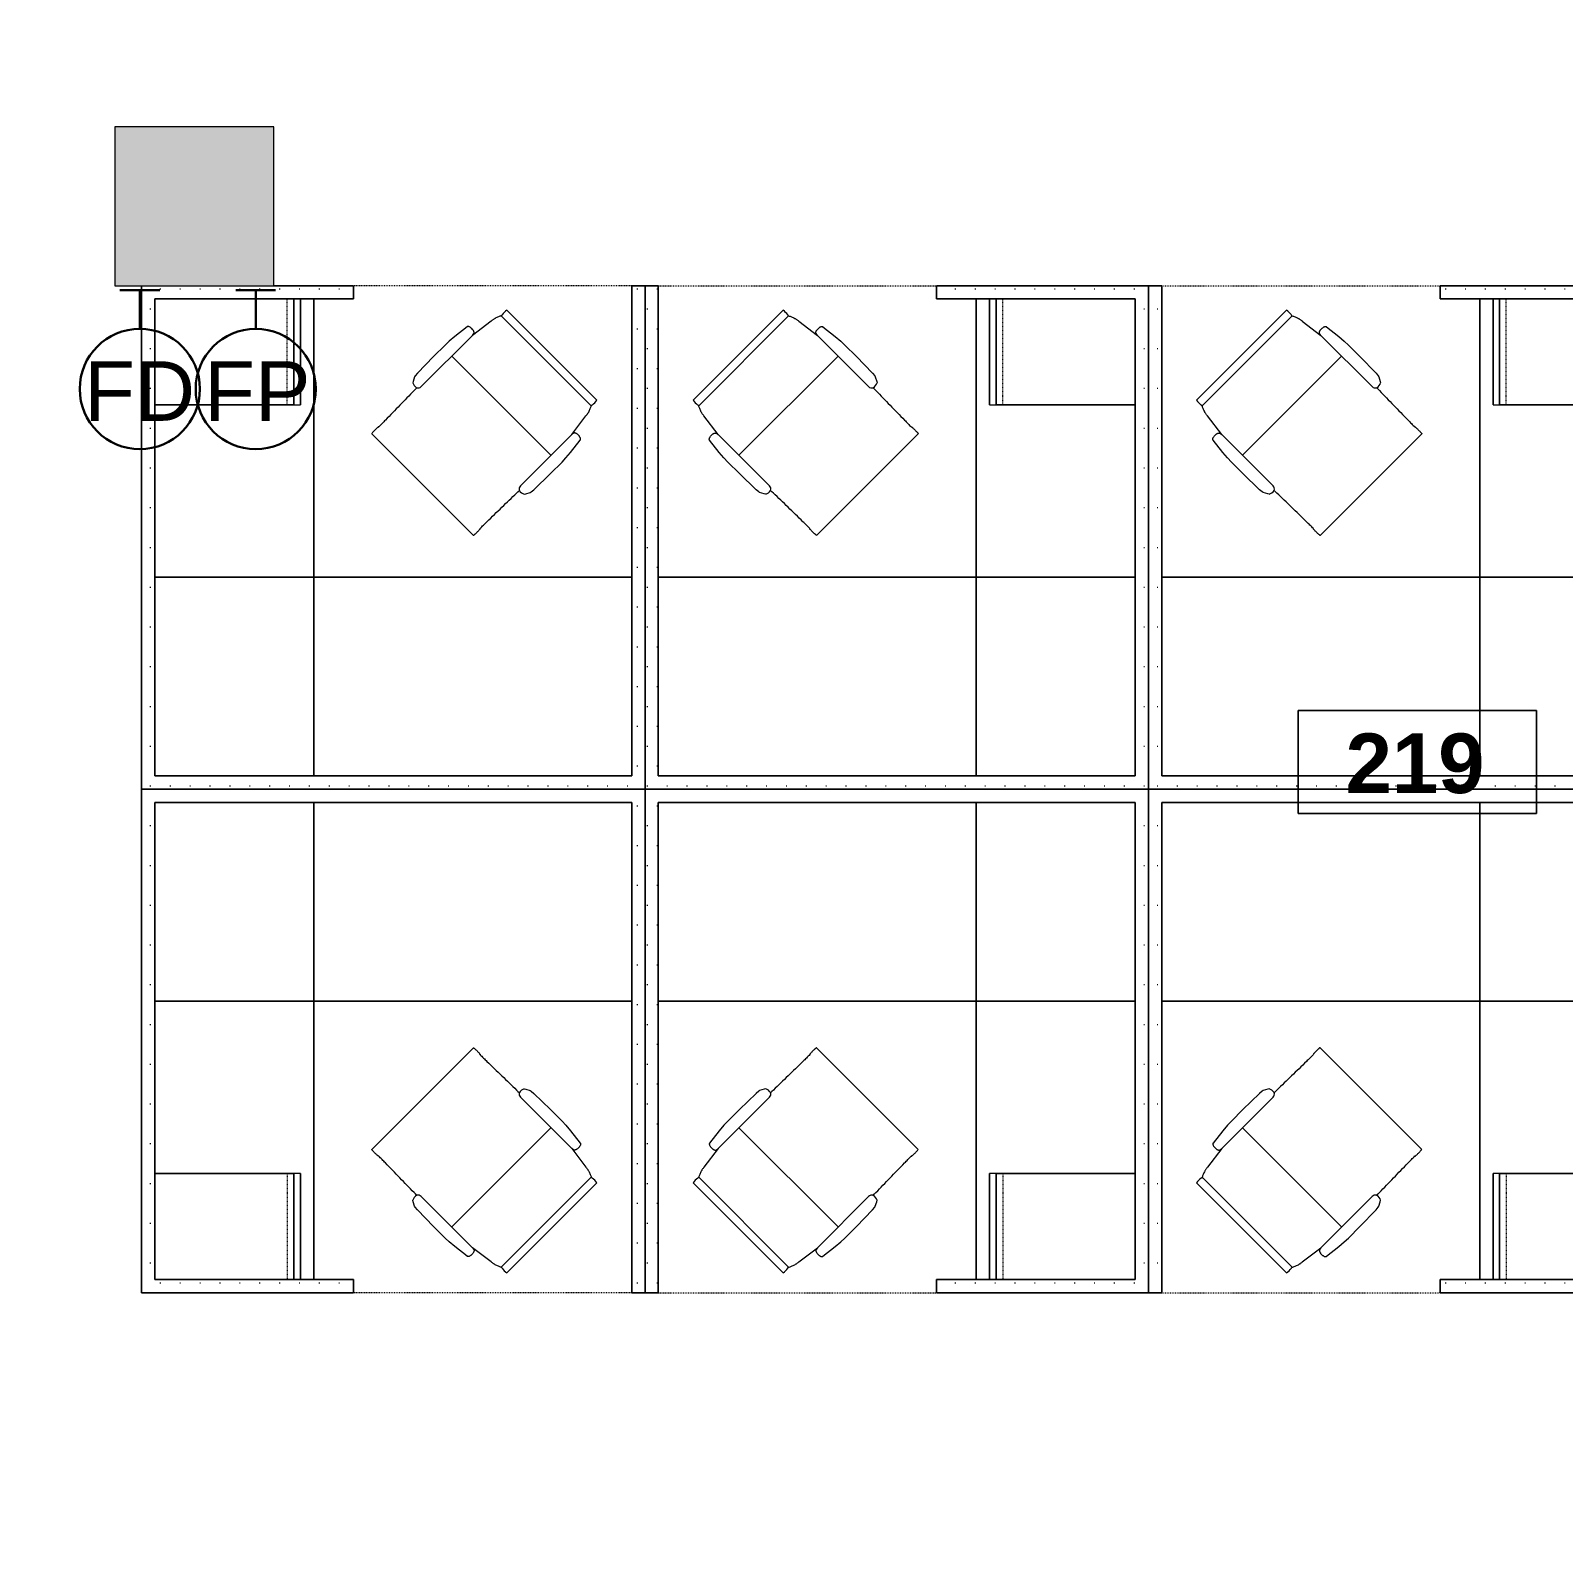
# Model space of a CAD drawing. Header units: inches. Extents: x 1180 to 3050, y -149 to 1363.
# Drawn here: x 2389.6 to 2621, y 401.5 to 630.2 of the extents above; entities that cross this region are included whole.
import ezdxf

# ---------------------------------------------------------------- set-up
doc = ezdxf.new("R2010")
doc.units = ezdxf.units.IN
doc.header["$MEASUREMENT"] = 0
doc.linetypes.add('DASH 1_32_', pattern=[0.0625, 0.03125, -0.03125])
doc.linetypes.add('Dash 1_8_', pattern=[0.25, 0.125, -0.125])
for name, color, linetype, lineweight in [('A-ANNO-NOTE', 131, 'Continuous', 30), ('A-AREA-IDEN', 2, 'Continuous', 9), ('A-COLS', 52, 'Continuous', 13), ('I-FURN', 30, 'Continuous', 9)]:
    doc.layers.add(name, color=color, linetype=linetype, lineweight=lineweight)
doc.styles.add('Swis721 Lt BT', font='swissl.ttf', dxfattribs={"height": 9})
doc.styles.add('Swis721 Lt BT_B_1', font='', dxfattribs={"height": 9})
doc.styles.get('Swis721 Lt BT_B_1').set_extended_font_data('Swis721 Lt BT', bold=True)
pattern_1 = [(270, (-515.745, 2482.358), (3, -1.5), [0.127, -2.873])]
pattern_2 = [(90, (515.745, -2482.358), (-3, 1.5), [0.127, -2.873])]

# ---------------------------------------------------------------- blocks, each defined once
blk = doc.blocks.new('Column Set - Column Set-6509051-FIRST FLOOR POWER _ SIGNAL')
at = {"layer": 'A-COLS', "lineweight": 9}
h = blk.add_hatch(color=7, dxfattribs=at)
h.paths.add_polyline_path([(3038.48, -123.25), (3038.48, -107.25), (3019.98, -107.25), (3019.98, -123.25)], flags=0)
h.paths.add_polyline_path([(2642.36, -123.25), (2651.67, -123.25), (2651.67, -107.25), (2642.36, -107.25)], flags=0)
h.paths.add_polyline_path([(2666.36, -123.25), (2666.36, -107.25), (2655.17, -107.25), (2655.17, -123.25)], flags=0)
h.paths.add_polyline_path([(2411.67, -123.25), (2411.67, -107.25), (2402.36, -107.25), (2402.36, -123.25)], flags=0)
h.paths.add_polyline_path([(2426.36, -123.25), (2426.36, -107.25), (2415.17, -107.25), (2415.17, -123.25)], flags=0)
h.paths.add_polyline_path([(2175.17, -123.25), (2186.36, -123.25), (2186.36, -107.25), (2175.17, -107.25), (2175.17, -115.8)], flags=0)
h.paths.add_polyline_path([(2162.36, -123.25), (2171.67, -123.25), (2171.67, -107.25), (2162.36, -107.25)], flags=0)
h.paths.add_polyline_path([(1922.3, -123.25), (1931.67, -123.25), (1931.67, -107.25), (1922.3, -107.25)], flags=0)
h.paths.add_polyline_path([(1935.17, -123.25), (1946.3, -123.25), (1946.3, -107.25), (1935.17, -107.25), (1935.17, -115.84)], flags=0)
h.paths.add_polyline_path([(1586.3, -123.25), (1586.3, -107.25), (1562.3, -107.25), (1562.3, -123.25), (1566.26, -123.25)], flags=0)
h.paths.add_polyline_path([(1571.47, 54.24), (1582.78, 65.55), (1565.81, 82.52), (1554.5, 71.21), (1567.73, 57.98)], flags=0)
h.paths.add_polyline_path([(3038.48, 111.75), (3038.48, 135.75), (3019.98, 135.75), (3019.98, 111.75), (3020.29, 111.75)], flags=0)
h.paths.add_polyline_path([(2642.36, 111.75), (2666.36, 111.75), (2666.36, 117.5), (2666.31, 117.5), (2666.31, 123.5), (2666.36, 123.5), (2666.36, 135.75), (2642.36, 135.75)], flags=0)
h.paths.add_polyline_path([(2882.36, 111.75), (2906.36, 111.75), (2906.36, 116.09), (2906.29, 116.09), (2906.29, 135.75), (2882.36, 135.75), (2882.36, 117.5)], flags=0)
h.paths.add_polyline_path([(2402.36, 111.75), (2426.36, 111.75), (2426.36, 135.75), (2402.36, 135.75), (2402.36, 123.07)], flags=0)
h.paths.add_polyline_path([(2162.36, 111.75), (2186.36, 111.75), (2186.36, 135.75), (2162.36, 135.75)], flags=0)
h.paths.add_polyline_path([(1922.3, 111.75), (1946.3, 111.75), (1946.3, 135.75), (1922.3, 135.75)], flags=0)
h.paths.add_polyline_path([(1681.4, 111.75), (1705.4, 111.75), (1705.4, 135.75), (1681.4, 135.75)], flags=0)
h.paths.add_polyline_path([(1401.76, 223.95), (1413.08, 235.26), (1396.11, 252.23), (1384.79, 240.92), (1398.32, 227.38)], flags=0)
h.paths.add_polyline_path([(1206.4, 231.75), (1222.4, 231.75), (1222.4, 255.75), (1206.4, 255.75)], flags=0)
h.paths.add_polyline_path([(3038.48, 351.75), (3038.48, 375.75), (3019.98, 375.75), (3019.98, 351.75), (3020.29, 351.75)], flags=0)
h.paths.add_polyline_path([(2886.54, 351.75), (2906.29, 351.75), (2906.29, 360.9), (2906.36, 360.9), (2906.36, 366.59), (2906.29, 366.59), (2906.29, 375.75), (2882.36, 375.75), (2882.36, 351.75)], flags=0)
h.paths.add_polyline_path([(2666.31, 351.75), (2666.36, 351.75), (2666.36, 364), (2666.31, 364), (2666.31, 370), (2666.36, 370), (2666.36, 375.75), (2642.36, 375.75), (2642.36, 351.75)], flags=0)
h.paths.add_polyline_path([(2402.36, 351.75), (2426.36, 351.75), (2426.36, 375.75), (2402.36, 375.75)], flags=0)
h.paths.add_polyline_path([(2178.1, 351.75), (2186.36, 351.75), (2186.36, 373.75), (2162.36, 373.75), (2162.36, 351.75), (2169.13, 351.75)], flags=0)
h.paths.add_polyline_path([(1946.3, 351.75), (1946.3, 373.75), (1922.3, 373.75), (1922.3, 351.75)], flags=0)
h.paths.add_polyline_path([(1465.4, 351.75), (1465.4, 375.75), (1441.4, 375.75), (1441.4, 351.75)], flags=0)
h.paths.add_polyline_path([(2014.17, 433.88), (2016.66, 439.88), (2008.17, 439.88)], flags=0)
h.paths.add_polyline_path([(2016.66, 439.88), (2020.17, 439.88), (2031.14, 450.85), (2024.07, 457.92), (2011.34, 445.19), (2015.59, 440.95)], flags=0)
h.paths.add_polyline_path([(2067.91, 487.62), (2084.88, 504.59), (2077.81, 511.66), (2060.84, 494.69), (2063.67, 491.86)], flags=0)
h.paths.add_polyline_path([(2163.48, 511.88), (2186.36, 511.88), (2186.36, 535.75), (2162.36, 535.75), (2162.36, 512.6)], flags=0)
h.paths.add_polyline_path([(1930.03, 518.02), (1947, 534.99), (1939.93, 542.07), (1922.95, 525.09), (1927.2, 520.85)], flags=0)
h.paths.add_polyline_path([(2118.15, 553.34), (2129.47, 564.66), (2120.98, 573.14), (2109.67, 561.83), (2113.69, 557.8)], flags=0)
h.paths.add_polyline_path([(1983.77, 571.76), (2000.74, 588.73), (1993.67, 595.81), (1976.69, 578.83), (1978.11, 577.42)], flags=0)
h.paths.add_polyline_path([(1856.49, 591.56), (1873.46, 608.53), (1866.39, 615.6), (1849.42, 598.63), (1856.08, 591.97)], flags=0)
h.paths.add_polyline_path([(2886.54, 591.75), (2906.29, 591.75), (2906.29, 611.15), (2906.36, 611.15), (2906.36, 615.75), (2882.36, 615.75), (2882.36, 591.75)], flags=0)
h.paths.add_polyline_path([(3038.48, 591.75), (3038.48, 615.75), (3019.98, 615.75), (3019.98, 591.75), (3036.81, 591.75)], flags=0)
h.paths.add_polyline_path([(2666.36, 591.75), (2666.36, 615.75), (2642.36, 615.75), (2642.36, 591.75), (2661.13, 591.75)], flags=0)
h.paths.add_polyline_path([(2426.36, 591.75), (2426.36, 615.75), (2402.36, 615.75), (2402.36, 591.75), (2408.36, 591.75)], flags=0)
h.paths.add_polyline_path([(1684.58, 591.75), (1705.35, 591.75), (1705.35, 615.75), (1704.32, 615.75), (1704.32, 615.57), (1696.32, 615.57), (1696.32, 615.75), (1681.4, 615.75), (1681.4, 591.75)], flags=0)
h.paths.add_polyline_path([(1465.4, 591.75), (1465.4, 615.75), (1441.4, 615.75), (1441.4, 591.75), (1456.03, 591.75)], flags=0)
h.paths.add_polyline_path([(1206.4, 591.75), (1222.4, 591.75), (1222.4, 615.75), (1206.4, 615.75), (1206.4, 605)], flags=0)
h.paths.add_polyline_path([(1910.23, 645.3), (1927.2, 662.27), (1920.13, 669.34), (1903.16, 652.37)], flags=0)
h.paths.add_polyline_path([(1783.65, 664.39), (1800.63, 681.37), (1793.55, 688.44), (1776.58, 671.47)], flags=0)
h.paths.add_polyline_path([(2056.6, 665.81), (2065.08, 674.29), (2048.11, 691.26), (2039.63, 682.78), (2049.29, 673.12)], flags=0)
h.paths.add_polyline_path([(1837.39, 718.13), (1854.37, 735.11), (1847.29, 742.18), (1830.32, 725.21), (1834.57, 720.96)], flags=0)
h.paths.add_polyline_path([(1990.13, 732.28), (1998.62, 740.76), (1981.64, 757.73), (1973.16, 749.25), (1989.31, 733.09)], flags=0)
h.paths.add_polyline_path([(2163.86, 743.75), (2180.44, 743.75), (2183.07, 761.75), (2160.36, 761.75), (2160.36, 744.08)], flags=0)
h.paths.add_polyline_path([(2184.36, 743.75), (2184.36, 761.75), (2183.36, 761.75), (2183.36, 743.75)], flags=0)
h.paths.add_polyline_path([(1705.4, 831.75), (1705.4, 855.75), (1681.4, 855.75), (1681.4, 831.75)], flags=0)
h.paths.add_polyline_path([(1206.4, 831.75), (1222.4, 831.75), (1222.4, 855.75), (1206.4, 855.75)], flags=0)
h.paths.add_polyline_path([(1465.4, 831.75), (1465.4, 855.75), (1441.4, 855.75), (1441.4, 831.75)], flags=0)
h.paths.add_polyline_path([(3019.98, 853.75), (3038.48, 853.75), (3038.48, 871.75), (3043.98, 874.5), (3043.98, 877.75), (3019.98, 877.75), (3019.98, 862.5)], flags=0)
h.paths.add_polyline_path([(2882.36, 853.75), (2906.36, 853.75), (2906.36, 877.75), (2882.36, 877.75), (2882.36, 865.49)], flags=0)
h.paths.add_polyline_path([(2650.11, 853.75), (2666.36, 853.75), (2666.36, 877.75), (2642.36, 877.75), (2642.36, 853.75)], flags=0)
h.paths.add_polyline_path([(2402.36, 853.75), (2426.36, 853.75), (2426.36, 877.75), (2402.36, 877.75)], flags=0)
h.paths.add_polyline_path([(2184.36, 859.75), (2184.36, 877.75), (2160.36, 877.75), (2160.36, 859.75), (2178.1, 859.75)], flags=0)
h.paths.add_polyline_path([(1946.9, 871.75), (1946.9, 895.75), (1928.9, 895.75), (1928.9, 871.75)], flags=0)
h.paths.add_polyline_path([(1922.9, 1071.75), (1946.9, 1071.75), (1946.9, 1095.75), (1922.9, 1095.75)], flags=0)
h.paths.add_polyline_path([(1705.4, 1071.75), (1705.4, 1095.75), (1681.4, 1095.75), (1681.4, 1071.75)], flags=0)
h.paths.add_polyline_path([(1441.4, 1071.75), (1465.4, 1071.75), (1465.4, 1095.75), (1441.4, 1095.75), (1441.4, 1073.89)], flags=0)
h.paths.add_polyline_path([(1212.03, 1071.75), (1222.4, 1071.75), (1222.4, 1095.75), (1206.4, 1095.75), (1206.4, 1071.75), (1208.68, 1071.75)], flags=0)
h.paths.add_polyline_path([(1922.9, 1191.75), (1946.9, 1191.75), (1946.9, 1215.75), (1922.9, 1215.75)], flags=0)
h.paths.add_polyline_path([(1946.9, 1338.25), (1946.9, 1356.25), (1940.4, 1356.25), (1938.9, 1354.75), (1922.9, 1354.75), (1922.9, 1338.25)], flags=0)
h.paths.add_polyline_path([(1799.9, 1338.25), (1823.9, 1338.25), (1823.87, 1354.75), (1799.9, 1354.75)], flags=0)
h.paths.add_polyline_path([(1705.4, 1338.25), (1705.4, 1354.75), (1681.4, 1354.75), (1681.4, 1338.25), (1695.06, 1338.25)], flags=0)
h.paths.add_polyline_path([(1566.26, 1338.25), (1586.9, 1338.25), (1586.9, 1354.75), (1562.9, 1354.75), (1562.9, 1338.25)], flags=0)
h.paths.add_polyline_path([(1185.4, 1338.25), (1222.4, 1338.25), (1222.4, 1354.75), (1185.4, 1354.75)], flags=0)
h.paths.add_polyline_path([(1445.44, 1338.25), (1465.4, 1338.25), (1465.4, 1354.75), (1441.4, 1354.75), (1441.4, 1338.25)], flags=0)
h.paths.add_polyline_path([(1340.84, 1338.25), (1343.9, 1338.25), (1343.9, 1354.75), (1319.9, 1354.75), (1319.9, 1338.25)], flags=0)
at = {"layer": 'A-COLS', "color": 8, "lineweight": 20}
for p, q in [((2426.36, 615.75), (2402.36, 615.75)), ((2402.36, 615.75), (2402.36, 591.75)), ((2426.36, 591.75), (2426.36, 615.75)), ((2402.36, 591.75), (2426.36, 591.75))]:
    blk.add_line(p, q, dxfattribs=at)
blk = doc.blocks.new('Adjustable Workstation 1 - 7 x 7-V95-FIRST FLOOR POWER _ SIGNAL')
at = {"layer": 'I-FURN'}
h = blk.add_hatch(dxfattribs=at)
h.set_pattern_fill('FP_11', color=256, style=0, pattern_type=2)
h.set_pattern_definition(pattern_1)
h.paths.add_polyline_path([(0, 76), (0, 0), (76, 0), (76, 2), (2, 2), (2, 74), (74, 74), (74, 44), (76, 44), (76, 76), (2, 76)], flags=0)
for p, q in [((76, 76), (0, 76)), ((0, 76), (0, 0)), ((0, 0), (0, 76)), ((0, 76), (76, 76)), ((32, 74), (2, 74)), ((2, 74), (2, 2)), ((2, 2), (2, 74)), ((2, 74), (32, 74)), ((2, 2), (2, 74)), ((2, 74), (74, 74)), ((32, 74), (2, 74)), ((2, 74), (2, 50)), ((32, 74), (2, 74)), ((2, 74), (2, 50)), ((2, 50), (2, 74)), ((2, 74), (32, 74)), ((32, 2), (32, 74)), ((32, 74), (32, 2)), ((58, 74), (32, 74)), ((74, 74), (32, 74)), ((32, 74), (74, 74)), ((74, 74), (58, 74)), ((58, 74), (58, 52)), ((58, 53), (58, 74)), ((58, 74), (74, 74)), ((74, 74), (58, 74)), ((74, 52), (74, 74)), ((74, 74), (74, 53)), ((74, 74), (74, 44)), ((74, 53), (74, 74)), ((74, 50), (74, 74)), ((74, 74), (74, 50)), ((76, 44), (76, 56)), ((76, 56), (76, 44)), ((74, 53), (58, 53)), ((74, 53), (58, 53)), ((58, 53), (58, 52)), ((74, 53), (58, 53)), ((58, 53), (74, 53)), ((58, 53), (58, 52)), ((58, 53), (58, 52)), ((74, 53), (58, 53)), ((58, 53), (74, 53)), ((58, 53), (58, 52)), ((58, 53), (58, 52)), ((74, 53), (58, 53)), ((58, 53), (74, 53)), ((58, 53), (58, 52)), ((58, 53), (58, 52)), ((58, 52), (74, 52)), ((58, 52), (74, 52)), ((58, 52), (74, 52)), ((58, 52), (74, 52)), ((58, 52), (74, 52)), ((58, 52), (74, 52)), ((58, 52), (74, 52)), ((58, 52), (74, 52)), ((74, 52), (58, 52)), ((58, 52), (74, 52)), ((74, 52), (58, 52)), ((58, 52), (74, 52)), ((74, 52), (58, 52)), ((58, 52), (74, 52)), ((74, 52), (74, 53)), ((74, 52), (74, 53)), ((74, 53), (74, 52)), ((74, 52), (74, 53)), ((74, 53), (74, 52)), ((74, 52), (74, 53)), ((74, 53), (74, 52)), ((74, 52), (74, 53)), ((74, 50), (74, 52)), ((2, 50), (2, 2)), ((2, 50), (32, 50)), ((32, 50), (2, 50)), ((32, 50), (74, 50)), ((74, 50), (32, 50)), ((74, 44), (74, 50)), ((74, 44), (76, 44)), ((76, 44), (74, 44)), ((0, 0), (76, 0)), ((76, 0), (0, 0)), ((2, 2), (32, 2)), ((32, 2), (2, 2)), ((76, 2), (2, 2)), ((2, 2), (32, 2)), ((32, 2), (76, 2)), ((76, 0), (76, 2)), ((76, 2), (76, 0))]:
    blk.add_line(p, q, dxfattribs=at)
at = {"layer": 'I-FURN', "linetype": 'Dash 1_8_'}
for p, q in [((76, 44), (76, 56)), ((76, 2), (76, 44)), ((76, 0), (76, 2))]:
    blk.add_line(p, q, dxfattribs=at)
at = {"layer": 'I-FURN', "linetype": 'DASH 1_32_'}
blk.add_line((58, 54), (74, 54), dxfattribs=at)
blk = doc.blocks.new('HermanMiller_Collection_Eames_AluminumGroup_LoungeChairSwivel - Arms Swivel Base-6555805-FIRST FLOOR POWER _ SIGNAL')
at = {"layer": 'I-FURN'}
for p, q in [((-4.59, 12.38), (-6.94, 12.09)), ((-3.51, 12.46), (-4.59, 12.38)), ((-2.64, 12.49), (-3.51, 12.46)), ((-0.18, 12.49), (-2.64, 12.49)), ((3.32, 12.43), (-0.18, 12.49)), ((3.84, 12.38), (3.32, 12.43)), ((3.99, 12.34), (3.84, 12.38)), ((4.64, 12.01), (3.99, 12.34)), ((4.83, 11.89), (4.64, 12.01)), ((-12.96, 9.61), (-12.96, -9.61)), ((-11.95, 9.59), (-11.95, 9.63)), ((-11.76, 9.6), (-11.95, 9.59)), ((-11.76, 9.6), (-11.76, -9.6)), ((-6.61, 10.58), (-10.12, 10.12)), ((-6.94, 10.64), (-6.61, 10.58)), ((-6.61, 10.58), (4.33, 10.58)), ((-2.19, -10.58), (-2.19, 10.58)), ((13.22, 10.86), (13.22, 10.83)), ((14.64, -10.85), (14.64, 10.85)), ((-11.95, -9.63), (-11.95, -9.59)), ((-11.95, -9.59), (-11.76, -9.6)), ((-10.12, -10.12), (-6.61, -10.58)), ((-6.61, -10.58), (-6.94, -10.64)), ((-6.61, -10.58), (4.33, -10.58)), ((13.22, -10.83), (13.22, -10.86)), ((-6.94, -12.09), (-4.59, -12.38)), ((-4.59, -12.38), (-3.51, -12.46)), ((-3.51, -12.46), (-2.64, -12.49)), ((-2.64, -12.49), (-0.18, -12.49)), ((-0.18, -12.49), (3.32, -12.43)), ((3.32, -12.43), (3.84, -12.38)), ((3.84, -12.38), (3.99, -12.34)), ((3.99, -12.34), (4.64, -12.01)), ((4.64, -12.01), (4.83, -11.89))]:
    blk.add_line(p, q, dxfattribs=at)
at = {"layer": 'I-FURN', "flags": 128}
for points in [[(5.52, 10.95), (5.23, 10.95), (4.94, 10.96)], [(4.94, -10.96), (5.23, -10.95), (5.52, -10.95)]]:
    blk.add_lwpolyline(points, dxfattribs=at)
at = {"layer": 'I-FURN'}
for centre, radius, start, end in [((3.68, 11.28), 1.3, 345.8347, 28.1255), ((-12.38, 5.3), 4.35, 84.2936, 97.7064), ((4.33, 11.27), 0.69, 270, 332.7502), ((-12.38, -5.3), 4.35, 262.2936, 275.7064), ((4.33, -11.27), 0.69, 27.2498, 90), ((3.68, -11.28), 1.3, 331.8745, 14.1653)]:
    blk.add_arc(centre, radius, start, end, dxfattribs=at)
for points, knots in [([(-6.94, 12.09), (-6.95, 12.09), (-6.97, 12.09), (-6.99, 12.08), (-7, 12.08), (-7.02, 12.07), (-7.03, 12.06), (-7.05, 12.05), (-7.05, 12.04), (-7.06, 12.04), (-7.07, 12.03), (-7.08, 12.02), (-7.09, 12.01), (-7.1, 12), (-7.11, 11.98), (-7.12, 11.97), (-7.13, 11.96), (-7.14, 11.94), (-7.15, 11.92), (-7.16, 11.9), (-7.18, 11.85), (-7.21, 11.77), (-7.23, 11.66), (-7.25, 11.52), (-7.26, 11.37), (-7.25, 11.23), (-7.24, 11.11), (-7.22, 11.02), (-7.2, 10.95), (-7.18, 10.9), (-7.17, 10.87), (-7.16, 10.85), (-7.15, 10.83), (-7.14, 10.81), (-7.13, 10.8), (-7.12, 10.78), (-7.11, 10.77), (-7.11, 10.76), (-7.1, 10.74), (-7.09, 10.73), (-7.08, 10.72), (-7.07, 10.71), (-7.06, 10.7), (-7.05, 10.69), (-7.03, 10.68), (-7.02, 10.67), (-7, 10.66), (-6.99, 10.65), (-6.96, 10.65), (-6.95, 10.65), (-6.94, 10.64)], [0, 0, 0, 0, 0.020833, 0.03125, 0.041667, 0.052083, 0.0625, 0.072917, 0.078125, 0.083333, 0.088542, 0.09375, 0.104167, 0.114583, 0.125, 0.135417, 0.145833, 0.15625, 0.166667, 0.1875, 0.208333, 0.25, 0.333333, 0.416667, 0.5, 0.583333, 0.666667, 0.708333, 0.75, 0.78125, 0.796875, 0.8125, 0.828125, 0.835938, 0.84375, 0.859375, 0.867188, 0.875, 0.882812, 0.890625, 0.90625, 0.914062, 0.917969, 0.921875, 0.9375, 0.953125, 0.957031, 0.96875, 0.984375, 1, 1, 1, 1]), ([(13.34, 10.88), (13.32, 10.88), (13.29, 10.88), (13.27, 10.88), (13.25, 10.88), (13.23, 10.87), (13.22, 10.87), (13.22, 10.87), (13.22, 10.86)], [0, 0, 0, 0, 0.25, 0.375, 0.5, 0.625, 0.75, 1, 1, 1, 1]), ([(14.64, 10.85), (14.64, 10.85), (14.63, 10.86), (14.6, 10.87), (14.54, 10.87), (14.47, 10.88), (14.38, 10.89), (14.25, 10.89), (13.97, 10.9), (13.61, 10.9), (13.4, 10.89), (13.34, 10.88)], [0, 0, 0, 0, 0.071429, 0.142857, 0.214286, 0.285714, 0.357143, 0.428571, 0.571429, 0.857143, 1, 1, 1, 1]), ([(-6.94, -10.64), (-6.95, -10.65), (-6.97, -10.65), (-6.99, -10.65), (-7, -10.66), (-7.02, -10.67), (-7.03, -10.68), (-7.05, -10.69), (-7.05, -10.69), (-7.06, -10.7), (-7.07, -10.71), (-7.08, -10.72), (-7.08, -10.73), (-7.1, -10.74), (-7.11, -10.76), (-7.12, -10.77), (-7.13, -10.78), (-7.13, -10.8), (-7.15, -10.82), (-7.16, -10.85), (-7.18, -10.89), (-7.2, -10.95), (-7.22, -11.02), (-7.24, -11.11), (-7.26, -11.28), (-7.26, -11.47), (-7.23, -11.66), (-7.21, -11.77), (-7.18, -11.84), (-7.17, -11.87), (-7.16, -11.89), (-7.15, -11.91), (-7.14, -11.93), (-7.13, -11.94), (-7.12, -11.96), (-7.12, -11.97), (-7.11, -11.98), (-7.1, -12), (-7.09, -12.01), (-7.08, -12.02), (-7.07, -12.03), (-7.06, -12.04), (-7.05, -12.05), (-7.03, -12.06), (-7.02, -12.07), (-7, -12.08), (-6.99, -12.08), (-6.96, -12.09), (-6.95, -12.09), (-6.94, -12.09)], [0, 0, 0, 0, 0.020833, 0.03125, 0.041667, 0.052083, 0.0625, 0.072917, 0.078125, 0.083333, 0.088542, 0.09375, 0.104167, 0.114583, 0.125, 0.135417, 0.145833, 0.15625, 0.166667, 0.1875, 0.208333, 0.25, 0.291667, 0.333333, 0.416667, 0.583333, 0.666667, 0.75, 0.78125, 0.796875, 0.8125, 0.828125, 0.835938, 0.84375, 0.859375, 0.867188, 0.875, 0.882812, 0.890625, 0.90625, 0.914062, 0.917969, 0.921875, 0.9375, 0.953125, 0.957031, 0.96875, 0.984375, 1, 1, 1, 1]), ([(13.22, -10.86), (13.22, -10.87), (13.22, -10.87), (13.23, -10.87), (13.25, -10.88), (13.27, -10.88), (13.29, -10.88), (13.32, -10.88), (13.34, -10.88)], [0, 0, 0, 0, 0.25, 0.375, 0.5, 0.625, 0.75, 1, 1, 1, 1]), ([(13.34, -10.88), (13.4, -10.89), (13.54, -10.9), (13.87, -10.9), (14.27, -10.9), (14.52, -10.88), (14.62, -10.86), (14.64, -10.86), (14.64, -10.85)], [0, 0, 0, 0, 0.142857, 0.285714, 0.571429, 0.785714, 0.892857, 1, 1, 1, 1])]:
    blk.add_open_spline(points, degree=3, knots=knots, dxfattribs=at)
for points in [[(-10.83, 9.99), (-11.02, 9.92), (-11.37, 9.8), (-11.64, 9.67), (-11.76, 9.6)], [(-10.12, 10.12), (-10.2, 10.11), (-10.35, 10.09), (-10.55, 10.06), (-10.71, 10.02), (-10.79, 10), (-10.83, 9.99)], [(11.73, 10.84), (10.68, 10.85), (8.59, 10.89), (6.54, 10.92), (5.52, 10.95)], [(13.22, 10.83), (12.96, 10.83), (12.47, 10.83), (11.97, 10.84), (11.73, 10.84)], [(-11.76, -9.6), (-11.64, -9.67), (-11.37, -9.8), (-11.02, -9.92), (-10.83, -9.99)], [(-10.83, -9.99), (-10.79, -10), (-10.71, -10.02), (-10.55, -10.06), (-10.35, -10.09), (-10.2, -10.11), (-10.12, -10.12)], [(5.52, -10.95), (6.54, -10.92), (8.59, -10.89), (10.68, -10.85), (11.73, -10.84)], [(11.73, -10.84), (11.97, -10.84), (12.47, -10.83), (12.96, -10.83), (13.22, -10.83)]]:
    blk.add_open_spline(points, degree=3, dxfattribs=at)
blk = doc.blocks.new('Adjustable Workstation 1 - 7 x 7-V96-FIRST FLOOR POWER _ SIGNAL')
at = {"layer": 'I-FURN'}
h = blk.add_hatch(dxfattribs=at)
h.set_pattern_fill('FP_12', color=256, style=0, pattern_type=2)
h.set_pattern_definition(pattern_2)
h.paths.add_polyline_path([(76, -2), (76, 0), (0, 0), (0, -76), (76, -76), (76, -44), (74, -44), (74, -74), (2, -74), (2, -2), (67.05, -2)], flags=0)
for p, q in [((76, 0), (0, 0)), ((0, 0), (0, -76)), ((0, 0), (76, 0)), ((0, -76), (0, 0)), ((76, -2), (76, 0)), ((76, 0), (76, -2)), ((32, -2), (2, -2)), ((2, -2), (2, -74)), ((2, -74), (2, -2)), ((2, -2), (32, -2)), ((2, -74), (2, -2)), ((2, -2), (76, -2)), ((32, -2), (2, -2)), ((2, -2), (2, -50)), ((32, -74), (32, -2)), ((32, -2), (32, -74)), ((76, -2), (32, -2)), ((76, -44), (74, -44)), ((74, -44), (74, -74)), ((74, -50), (74, -44)), ((74, -44), (76, -44)), ((76, -76), (76, -44)), ((76, -44), (76, -76)), ((2, -50), (2, -74)), ((32, -50), (2, -50)), ((2, -50), (2, -74)), ((2, -74), (2, -50)), ((2, -50), (32, -50)), ((74, -50), (32, -50)), ((32, -50), (74, -50)), ((74, -52), (74, -50)), ((74, -74), (74, -50)), ((74, -50), (74, -74)), ((58, -52), (74, -52)), ((58, -52), (74, -52)), ((58, -52), (74, -52)), ((58, -52), (74, -52)), ((58, -52), (74, -52)), ((58, -52), (74, -52)), ((58, -52), (58, -74)), ((74, -52), (58, -52)), ((74, -52), (58, -52)), ((58, -52), (58, -53)), ((74, -52), (58, -52)), ((58, -52), (74, -52)), ((58, -52), (58, -53)), ((58, -52), (58, -53)), ((74, -52), (58, -52)), ((58, -52), (74, -52)), ((58, -52), (58, -53)), ((58, -52), (58, -53)), ((74, -52), (58, -52)), ((58, -52), (74, -52)), ((58, -52), (58, -53)), ((58, -52), (58, -53)), ((58, -53), (74, -53)), ((58, -74), (58, -53)), ((58, -53), (74, -53)), ((74, -53), (58, -53)), ((58, -53), (74, -53)), ((74, -53), (58, -53)), ((58, -53), (74, -53)), ((74, -53), (58, -53)), ((58, -53), (74, -53)), ((74, -74), (74, -52)), ((74, -53), (74, -52)), ((74, -53), (74, -52)), ((74, -52), (74, -53)), ((74, -53), (74, -52)), ((74, -52), (74, -53)), ((74, -53), (74, -52)), ((74, -52), (74, -53)), ((74, -53), (74, -52)), ((74, -53), (74, -74)), ((74, -74), (74, -53)), ((2, -74), (32, -74)), ((32, -74), (2, -74)), ((74, -74), (2, -74)), ((2, -74), (32, -74)), ((2, -74), (32, -74)), ((32, -74), (2, -74)), ((32, -74), (58, -74)), ((32, -74), (74, -74)), ((74, -74), (32, -74)), ((58, -74), (74, -74)), ((74, -74), (58, -74)), ((58, -74), (74, -74)), ((0, -76), (76, -76)), ((76, -76), (0, -76))]:
    blk.add_line(p, q, dxfattribs=at)
at = {"layer": 'I-FURN', "linetype": 'Dash 1_8_'}
for p, q in [((76, 0), (76, -2)), ((76, -2), (76, -44)), ((76, -44), (76, -76))]:
    blk.add_line(p, q, dxfattribs=at)
at = {"layer": 'I-FURN', "linetype": 'DASH 1_32_'}
blk.add_line((58, -54), (74, -54), dxfattribs=at)
blk = doc.blocks.new('HermanMiller_Collection_Eames_AluminumGroup_LoungeChairSwivel - Arms Swivel Base-6561318-FIRST FLOOR POWER _ SIGNAL')
at = {"layer": 'I-FURN'}
for p, q in [((-6.94, 12.09), (-4.59, 12.38)), ((-4.59, 12.38), (-3.51, 12.46)), ((-3.51, 12.46), (-2.64, 12.49)), ((-2.64, 12.49), (-0.18, 12.49)), ((-0.18, 12.49), (3.32, 12.43)), ((3.32, 12.43), (3.84, 12.38)), ((3.84, 12.38), (3.99, 12.34)), ((3.99, 12.34), (4.64, 12.01)), ((4.64, 12.01), (4.83, 11.89)), ((-12.96, -9.61), (-12.96, 9.61)), ((-11.95, 9.63), (-11.95, 9.59)), ((-11.95, 9.59), (-11.76, 9.6)), ((-11.76, -9.6), (-11.76, 9.6)), ((-10.12, 10.12), (-6.61, 10.58)), ((-6.61, 10.58), (-6.94, 10.64)), ((-6.61, 10.58), (4.33, 10.58)), ((-2.19, 10.58), (-2.19, -10.58)), ((13.22, 10.83), (13.22, 10.86)), ((14.64, 10.85), (14.64, -10.85)), ((-11.95, -9.59), (-11.95, -9.63)), ((-11.76, -9.6), (-11.95, -9.59)), ((-6.61, -10.58), (-10.12, -10.12)), ((-6.94, -10.64), (-6.61, -10.58)), ((-6.61, -10.58), (4.33, -10.58)), ((13.22, -10.86), (13.22, -10.83)), ((-4.59, -12.38), (-6.94, -12.09)), ((-3.51, -12.46), (-4.59, -12.38)), ((-2.64, -12.49), (-3.51, -12.46)), ((-0.18, -12.49), (-2.64, -12.49)), ((3.32, -12.43), (-0.18, -12.49)), ((3.84, -12.38), (3.32, -12.43)), ((3.99, -12.34), (3.84, -12.38)), ((4.64, -12.01), (3.99, -12.34)), ((4.83, -11.89), (4.64, -12.01))]:
    blk.add_line(p, q, dxfattribs=at)
at = {"layer": 'I-FURN', "flags": 128}
for points in [[(4.94, 10.96), (5.23, 10.95), (5.52, 10.95)], [(5.52, -10.95), (5.23, -10.95), (4.94, -10.96)]]:
    blk.add_lwpolyline(points, dxfattribs=at)
at = {"layer": 'I-FURN'}
for centre, radius, start, end in [((3.68, 11.28), 1.3, 345.8347, 28.1255), ((-12.38, 5.3), 4.35, 84.2936, 97.7064), ((4.33, 11.27), 0.69, 270, 332.7502), ((-12.38, -5.3), 4.35, 262.2936, 275.7064), ((4.33, -11.27), 0.69, 27.2498, 90), ((3.68, -11.28), 1.3, 331.8745, 14.1653)]:
    blk.add_arc(centre, radius, start, end, dxfattribs=at)
for points, knots in [([(-6.94, 10.64), (-6.95, 10.65), (-6.96, 10.65), (-6.99, 10.65), (-7, 10.66), (-7.02, 10.67), (-7.03, 10.68), (-7.05, 10.69), (-7.06, 10.7), (-7.07, 10.71), (-7.08, 10.72), (-7.09, 10.73), (-7.1, 10.74), (-7.11, 10.76), (-7.11, 10.77), (-7.12, 10.78), (-7.13, 10.8), (-7.14, 10.81), (-7.15, 10.83), (-7.16, 10.85), (-7.17, 10.87), (-7.18, 10.9), (-7.2, 10.95), (-7.22, 11.02), (-7.24, 11.11), (-7.25, 11.23), (-7.26, 11.37), (-7.25, 11.52), (-7.23, 11.66), (-7.21, 11.77), (-7.18, 11.85), (-7.16, 11.9), (-7.15, 11.92), (-7.14, 11.94), (-7.13, 11.96), (-7.12, 11.97), (-7.11, 11.98), (-7.1, 12), (-7.09, 12.01), (-7.08, 12.02), (-7.07, 12.03), (-7.06, 12.04), (-7.05, 12.04), (-7.05, 12.05), (-7.03, 12.06), (-7.02, 12.07), (-7, 12.08), (-6.99, 12.08), (-6.97, 12.09), (-6.95, 12.09), (-6.94, 12.09)], [-1, -1, -1, -1, -0.984375, -0.96875, -0.957031, -0.953125, -0.9375, -0.921875, -0.917969, -0.914062, -0.90625, -0.890625, -0.882812, -0.875, -0.867188, -0.859375, -0.84375, -0.835938, -0.828125, -0.8125, -0.796875, -0.78125, -0.75, -0.708333, -0.666667, -0.583333, -0.5, -0.416667, -0.333333, -0.25, -0.208333, -0.1875, -0.166667, -0.15625, -0.145833, -0.135417, -0.125, -0.114583, -0.104167, -0.09375, -0.088542, -0.083333, -0.078125, -0.072917, -0.0625, -0.052083, -0.041667, -0.03125, -0.020833, 0, 0, 0, 0]), ([(13.22, 10.86), (13.22, 10.87), (13.22, 10.87), (13.23, 10.87), (13.25, 10.88), (13.27, 10.88), (13.29, 10.88), (13.32, 10.88), (13.34, 10.88)], [-1, -1, -1, -1, -0.75, -0.625, -0.5, -0.375, -0.25, 0, 0, 0, 0]), ([(13.34, 10.88), (13.4, 10.89), (13.61, 10.9), (13.97, 10.9), (14.25, 10.89), (14.38, 10.89), (14.47, 10.88), (14.54, 10.87), (14.6, 10.87), (14.63, 10.86), (14.64, 10.85), (14.64, 10.85)], [-1, -1, -1, -1, -0.857143, -0.571429, -0.428571, -0.357143, -0.285714, -0.214286, -0.142857, -0.071429, 0, 0, 0, 0]), ([(-6.94, -12.09), (-6.95, -12.09), (-6.96, -12.09), (-6.99, -12.08), (-7, -12.08), (-7.02, -12.07), (-7.03, -12.06), (-7.05, -12.05), (-7.06, -12.04), (-7.07, -12.03), (-7.08, -12.02), (-7.09, -12.01), (-7.1, -12), (-7.11, -11.98), (-7.12, -11.97), (-7.12, -11.96), (-7.13, -11.94), (-7.14, -11.93), (-7.15, -11.91), (-7.16, -11.89), (-7.17, -11.87), (-7.18, -11.84), (-7.21, -11.77), (-7.23, -11.66), (-7.26, -11.47), (-7.26, -11.28), (-7.24, -11.11), (-7.22, -11.02), (-7.2, -10.95), (-7.18, -10.89), (-7.16, -10.85), (-7.15, -10.82), (-7.13, -10.8), (-7.13, -10.78), (-7.12, -10.77), (-7.11, -10.76), (-7.1, -10.74), (-7.08, -10.73), (-7.08, -10.72), (-7.07, -10.71), (-7.06, -10.7), (-7.05, -10.69), (-7.05, -10.69), (-7.03, -10.68), (-7.02, -10.67), (-7, -10.66), (-6.99, -10.65), (-6.97, -10.65), (-6.95, -10.65), (-6.94, -10.64)], [-1, -1, -1, -1, -0.984375, -0.96875, -0.957031, -0.953125, -0.9375, -0.921875, -0.917969, -0.914062, -0.90625, -0.890625, -0.882812, -0.875, -0.867188, -0.859375, -0.84375, -0.835938, -0.828125, -0.8125, -0.796875, -0.78125, -0.75, -0.666667, -0.583333, -0.416667, -0.333333, -0.291667, -0.25, -0.208333, -0.1875, -0.166667, -0.15625, -0.145833, -0.135417, -0.125, -0.114583, -0.104167, -0.09375, -0.088542, -0.083333, -0.078125, -0.072917, -0.0625, -0.052083, -0.041667, -0.03125, -0.020833, 0, 0, 0, 0]), ([(13.34, -10.88), (13.32, -10.88), (13.29, -10.88), (13.27, -10.88), (13.25, -10.88), (13.23, -10.87), (13.22, -10.87), (13.22, -10.87), (13.22, -10.86)], [-1, -1, -1, -1, -0.75, -0.625, -0.5, -0.375, -0.25, 0, 0, 0, 0]), ([(14.64, -10.85), (14.64, -10.86), (14.62, -10.86), (14.52, -10.88), (14.27, -10.9), (13.87, -10.9), (13.54, -10.9), (13.4, -10.89), (13.34, -10.88)], [-1, -1, -1, -1, -0.892857, -0.785714, -0.571429, -0.285714, -0.142857, 0, 0, 0, 0])]:
    blk.add_open_spline(points, degree=3, knots=knots, dxfattribs=at)
for points in [[(-11.76, 9.6), (-11.64, 9.67), (-11.37, 9.8), (-11.02, 9.92), (-10.83, 9.99)], [(-10.83, 9.99), (-10.79, 10), (-10.71, 10.02), (-10.55, 10.06), (-10.35, 10.09), (-10.2, 10.11), (-10.12, 10.12)], [(5.52, 10.95), (6.54, 10.92), (8.59, 10.89), (10.68, 10.85), (11.73, 10.84)], [(11.73, 10.84), (11.97, 10.84), (12.47, 10.83), (12.96, 10.83), (13.22, 10.83)], [(-10.83, -9.99), (-11.02, -9.92), (-11.37, -9.8), (-11.64, -9.67), (-11.76, -9.6)], [(-10.12, -10.12), (-10.2, -10.11), (-10.35, -10.09), (-10.55, -10.06), (-10.71, -10.02), (-10.79, -10), (-10.83, -9.99)], [(11.73, -10.84), (10.68, -10.85), (8.59, -10.89), (6.54, -10.92), (5.52, -10.95)], [(13.22, -10.83), (12.96, -10.83), (12.47, -10.83), (11.97, -10.84), (11.73, -10.84)]]:
    blk.add_open_spline(points, degree=3, dxfattribs=at)
blk = doc.blocks.new('Adjustable Workstation 1 - 7 x 7-V97-FIRST FLOOR POWER _ SIGNAL')
at = {"layer": 'I-FURN'}
h = blk.add_hatch(dxfattribs=at)
h.set_pattern_fill('FP_11', color=256, style=0, pattern_type=2)
h.set_pattern_definition(pattern_1)
h.paths.add_polyline_path([(0, -76), (76, -76), (76, -44), (74, -44), (74, -74), (2, -74), (2, -2), (76, -2), (76, 0), (0, 0), (0, -74)], flags=0)
for p, q in [((76, 0), (0, 0)), ((0, 0), (0, -76)), ((0, 0), (76, 0)), ((0, -76), (0, 0)), ((76, -2), (76, 0)), ((76, 0), (76, -2)), ((32, -2), (2, -2)), ((2, -2), (2, -74)), ((2, -74), (2, -2)), ((2, -2), (32, -2)), ((2, -74), (2, -2)), ((2, -2), (76, -2)), ((32, -2), (2, -2)), ((2, -2), (2, -50)), ((32, -74), (32, -2)), ((32, -2), (32, -74)), ((76, -2), (32, -2)), ((76, -44), (74, -44)), ((74, -44), (74, -74)), ((74, -49.96), (74, -44)), ((74, -44), (76, -44)), ((76, -76), (76, -44)), ((76, -44), (76, -76)), ((2, -50), (2, -74)), ((32, -50), (2, -50)), ((2, -50), (2, -74)), ((2, -74), (2, -50)), ((2, -50), (32, -50)), ((74, -50), (32, -50)), ((32, -50), (74, -50)), ((74, -52), (74, -50)), ((74, -74), (74, -50)), ((74, -50), (74, -74)), ((58, -52), (74, -52)), ((58, -52), (74, -52)), ((58, -52), (74, -52)), ((58, -52), (74, -52)), ((58, -52), (74, -52)), ((58, -52), (74, -52)), ((58, -52), (58, -74)), ((74, -52), (58, -52)), ((74, -52), (58, -52)), ((58, -52), (58, -53)), ((74, -52), (58, -52)), ((58, -52), (74, -52)), ((58, -52), (58, -53)), ((58, -52), (58, -53)), ((74, -52), (58, -52)), ((58, -52), (74, -52)), ((58, -52), (58, -53)), ((58, -52), (58, -53)), ((74, -52), (58, -52)), ((58, -52), (74, -52)), ((58, -52), (58, -53)), ((58, -52), (58, -53)), ((58, -53), (74, -53)), ((58, -74), (58, -53)), ((58, -53), (74, -53)), ((74, -53), (58, -53)), ((58, -53), (74, -53)), ((74, -53), (58, -53)), ((58, -53), (74, -53)), ((74, -53), (58, -53)), ((58, -53), (74, -53)), ((74, -74), (74, -52)), ((74, -53), (74, -52)), ((74, -53), (74, -52)), ((74, -52), (74, -53)), ((74, -53), (74, -52)), ((74, -52), (74, -53)), ((74, -53), (74, -52)), ((74, -52), (74, -53)), ((74, -53), (74, -52)), ((74, -53), (74, -74)), ((74, -74), (74, -53)), ((2, -74), (32, -74)), ((32, -74), (2, -74)), ((74, -74), (2, -74)), ((2, -74), (32, -74)), ((2, -74), (32, -74)), ((32, -74), (2, -74)), ((32, -74), (58, -74)), ((32, -74), (74, -74)), ((74, -74), (32, -74)), ((58, -74), (74, -74)), ((74, -74), (58, -74)), ((58, -74), (74, -74)), ((0, -76), (76, -76)), ((76, -76), (0, -76))]:
    blk.add_line(p, q, dxfattribs=at)
at = {"layer": 'I-FURN', "linetype": 'Dash 1_8_'}
for p, q in [((76, 0), (76, -2)), ((76, -2), (76, -44)), ((76, -44), (76, -76))]:
    blk.add_line(p, q, dxfattribs=at)
at = {"layer": 'I-FURN', "linetype": 'DASH 1_32_'}
blk.add_line((58, -54), (74, -54), dxfattribs=at)
blk = doc.blocks.new('Adjustable Workstation 1 - 7 x 7-V98-FIRST FLOOR POWER _ SIGNAL')
at = {"layer": 'I-FURN'}
h = blk.add_hatch(dxfattribs=at)
h.set_pattern_fill('FP_12', color=256, style=0, pattern_type=2)
h.set_pattern_definition(pattern_2)
h.paths.add_polyline_path([(76, 0), (76, 2), (2, 2), (2, 74), (74, 74), (74, 44), (76, 44), (76, 76), (0, 76), (0, 0), (67.05, 0)], flags=0)
for p, q in [((76, 76), (0, 76)), ((0, 76), (0, 0)), ((0, 0), (0, 76)), ((0, 76), (76, 76)), ((76, 44), (76, 76)), ((76, 76), (76, 44)), ((32, 74), (2, 74)), ((2, 74), (2, 2)), ((2, 2), (2, 74)), ((2, 74), (32, 74)), ((2, 2), (2, 74)), ((2, 74), (74, 74)), ((32, 74), (2, 74)), ((2, 74), (2, 50)), ((32, 74), (2, 74)), ((2, 74), (2, 50)), ((2, 50), (2, 74)), ((2, 74), (32, 74)), ((32, 2), (32, 74)), ((32, 74), (32, 2)), ((58, 74), (32, 74)), ((74, 74), (32, 74)), ((32, 74), (74, 74)), ((74, 74), (58, 74)), ((58, 74), (58, 52)), ((58, 53), (58, 74)), ((58, 74), (74, 74)), ((74, 74), (58, 74)), ((74, 52), (74, 74)), ((74, 74), (74, 53)), ((74, 74), (74, 44)), ((74, 53), (74, 74)), ((74, 50), (74, 74)), ((74, 74), (74, 50)), ((74, 53), (58, 53)), ((74, 53), (58, 53)), ((58, 53), (58, 52)), ((74, 53), (58, 53)), ((58, 53), (74, 53)), ((58, 53), (58, 52)), ((58, 53), (58, 52)), ((74, 53), (58, 53)), ((58, 53), (74, 53)), ((58, 53), (58, 52)), ((58, 53), (58, 52)), ((74, 53), (58, 53)), ((58, 53), (74, 53)), ((58, 53), (58, 52)), ((58, 53), (58, 52)), ((58, 52), (74, 52)), ((58, 52), (74, 52)), ((58, 52), (74, 52)), ((58, 52), (74, 52)), ((58, 52), (74, 52)), ((58, 52), (74, 52)), ((58, 52), (74, 52)), ((58, 52), (74, 52)), ((74, 52), (58, 52)), ((58, 52), (74, 52)), ((74, 52), (58, 52)), ((58, 52), (74, 52)), ((74, 52), (58, 52)), ((58, 52), (74, 52)), ((74, 52), (74, 53)), ((74, 52), (74, 53)), ((74, 53), (74, 52)), ((74, 52), (74, 53)), ((74, 53), (74, 52)), ((74, 52), (74, 53)), ((74, 53), (74, 52)), ((74, 52), (74, 53)), ((74, 50), (74, 52)), ((2, 50), (2, 2)), ((2, 50), (32, 50)), ((32, 50), (2, 50)), ((32, 50), (74, 50)), ((74, 50), (32, 50)), ((74, 44), (74, 49.96)), ((74, 44), (76, 44)), ((76, 44), (74, 44)), ((0, 0), (76, 0)), ((76, 0), (0, 0)), ((2, 2), (32, 2)), ((32, 2), (2, 2)), ((76, 2), (2, 2)), ((2, 2), (32, 2)), ((32, 2), (76, 2)), ((76, 0), (76, 2)), ((76, 2), (76, 0))]:
    blk.add_line(p, q, dxfattribs=at)
at = {"layer": 'I-FURN', "linetype": 'Dash 1_8_'}
for p, q in [((76, 44), (76, 76)), ((76, 2), (76, 44)), ((76, 0), (76, 2))]:
    blk.add_line(p, q, dxfattribs=at)
at = {"layer": 'I-FURN', "linetype": 'DASH 1_32_'}
blk.add_line((58, 54), (74, 54), dxfattribs=at)
blk = doc.blocks.new('Adjustable Workstation 1 - 7 x 7-V99-FIRST FLOOR POWER _ SIGNAL')
at = {"layer": 'I-FURN'}
h = blk.add_hatch(dxfattribs=at)
h.set_pattern_fill('FP_13', color=256, style=0, pattern_type=2)
h.set_pattern_definition([(270, (-515.745, 2558.358), (3, -1.5), [0.127, -2.873])])
h.paths.add_polyline_path([(0, 0), (0, -76), (76, -76), (76, -44), (74, -44), (74, -74), (2, -74), (2, -2), (76, -2), (76, 0), (2, 0)], flags=0)
for p, q in [((76, 0), (0, 0)), ((0, 0), (0, -76)), ((0, 0), (76, 0)), ((0, -76), (0, 0)), ((76, -2), (76, 0)), ((76, 0), (76, -2)), ((32, -2), (2, -2)), ((2, -2), (2, -74)), ((2, -74), (2, -2)), ((2, -2), (32, -2)), ((2, -74), (2, -2)), ((2, -2), (76, -2)), ((32, -2), (2, -2)), ((2, -2), (2, -50)), ((32, -74), (32, -2)), ((32, -2), (32, -74)), ((76, -2), (32, -2)), ((76, -44), (74, -44)), ((74, -44), (74, -74)), ((74, -50), (74, -44)), ((74, -44), (76, -44)), ((76, -76), (76, -44)), ((76, -44), (76, -76)), ((2, -50), (2, -74)), ((32, -50), (2, -50)), ((2, -50), (2, -74)), ((2, -74), (2, -50)), ((2, -50), (32, -50)), ((74, -50), (32, -50)), ((32, -50), (74, -50)), ((74, -52), (74, -50)), ((74, -74), (74, -50)), ((74, -50), (74, -74)), ((58, -52), (74, -52)), ((58, -52), (74, -52)), ((58, -52), (74, -52)), ((58, -52), (74, -52)), ((58, -52), (74, -52)), ((58, -52), (74, -52)), ((58, -52), (58, -74)), ((74, -52), (58, -52)), ((74, -52), (58, -52)), ((58, -52), (58, -53)), ((74, -52), (58, -52)), ((58, -52), (74, -52)), ((58, -52), (58, -53)), ((58, -52), (58, -53)), ((74, -52), (58, -52)), ((58, -52), (74, -52)), ((58, -52), (58, -53)), ((58, -52), (58, -53)), ((74, -52), (58, -52)), ((58, -52), (74, -52)), ((58, -52), (58, -53)), ((58, -52), (58, -53)), ((58, -53), (74, -53)), ((58, -74), (58, -53)), ((58, -53), (74, -53)), ((74, -53), (58, -53)), ((58, -53), (74, -53)), ((74, -53), (58, -53)), ((58, -53), (74, -53)), ((74, -53), (58, -53)), ((58, -53), (74, -53)), ((74, -74), (74, -52)), ((74, -53), (74, -52)), ((74, -53), (74, -52)), ((74, -52), (74, -53)), ((74, -53), (74, -52)), ((74, -52), (74, -53)), ((74, -53), (74, -52)), ((74, -52), (74, -53)), ((74, -53), (74, -52)), ((74, -53), (74, -74)), ((74, -74), (74, -53)), ((2, -74), (32, -74)), ((32, -74), (2, -74)), ((74, -74), (2, -74)), ((2, -74), (32, -74)), ((2, -74), (32, -74)), ((32, -74), (2, -74)), ((32, -74), (58, -74)), ((32, -74), (74, -74)), ((74, -74), (32, -74)), ((58, -74), (74, -74)), ((74, -74), (58, -74)), ((58, -74), (74, -74)), ((0, -76), (76, -76)), ((76, -76), (0, -76))]:
    blk.add_line(p, q, dxfattribs=at)
at = {"layer": 'I-FURN', "linetype": 'Dash 1_8_'}
for p, q in [((76, 0), (76, -2)), ((76, -2), (76, -44)), ((76, -44), (76, -76))]:
    blk.add_line(p, q, dxfattribs=at)
at = {"layer": 'I-FURN', "linetype": 'DASH 1_32_'}
blk.add_line((58, -54), (74, -54), dxfattribs=at)
blk = doc.blocks.new('Adjustable Workstation 1 - 7 x 7-V100-FIRST FLOOR POWER _ SIGNAL')
at = {"layer": 'I-FURN'}
h = blk.add_hatch(dxfattribs=at)
h.set_pattern_fill('FP_14', color=256, style=0, pattern_type=2)
h.set_pattern_definition([(90, (515.745, -2558.358), (-3, 1.5), [0.127, -2.873])])
h.paths.add_polyline_path([(76, 50), (76, 76), (0, 76), (0, 0), (76, 0), (76, 2), (2, 2), (2, 74), (74, 74), (74, 44), (76, 44)], flags=0)
for p, q in [((76, 76), (0, 76)), ((0, 76), (0, 0)), ((0, 0), (0, 76)), ((0, 76), (76, 76)), ((76, 44), (76, 76)), ((76, 76), (76, 44)), ((32, 74), (2, 74)), ((2, 74), (2, 2)), ((2, 2), (2, 74)), ((2, 74), (32, 74)), ((2, 2), (2, 74)), ((2, 74), (74, 74)), ((32, 74), (2, 74)), ((2, 74), (2, 50)), ((32, 74), (2, 74)), ((2, 74), (2, 50)), ((2, 50), (2, 74)), ((2, 74), (32, 74)), ((32, 2), (32, 74)), ((32, 74), (32, 2)), ((58, 74), (32, 74)), ((74, 74), (32, 74)), ((32, 74), (74, 74)), ((74, 74), (58, 74)), ((58, 74), (58, 52)), ((58, 53), (58, 74)), ((58, 74), (74, 74)), ((74, 74), (58, 74)), ((74, 52), (74, 74)), ((74, 74), (74, 53)), ((74, 74), (74, 44)), ((74, 53), (74, 74)), ((74, 50), (74, 74)), ((74, 74), (74, 50)), ((74, 53), (58, 53)), ((74, 53), (58, 53)), ((58, 53), (58, 52)), ((74, 53), (58, 53)), ((58, 53), (74, 53)), ((58, 53), (58, 52)), ((58, 53), (58, 52)), ((74, 53), (58, 53)), ((58, 53), (74, 53)), ((58, 53), (58, 52)), ((58, 53), (58, 52)), ((74, 53), (58, 53)), ((58, 53), (74, 53)), ((58, 53), (58, 52)), ((58, 53), (58, 52)), ((58, 52), (74, 52)), ((58, 52), (74, 52)), ((58, 52), (74, 52)), ((58, 52), (74, 52)), ((58, 52), (74, 52)), ((58, 52), (74, 52)), ((58, 52), (74, 52)), ((58, 52), (74, 52)), ((74, 52), (58, 52)), ((58, 52), (74, 52)), ((74, 52), (58, 52)), ((58, 52), (74, 52)), ((74, 52), (58, 52)), ((58, 52), (74, 52)), ((74, 52), (74, 53)), ((74, 52), (74, 53)), ((74, 53), (74, 52)), ((74, 52), (74, 53)), ((74, 53), (74, 52)), ((74, 52), (74, 53)), ((74, 53), (74, 52)), ((74, 52), (74, 53)), ((74, 50), (74, 52)), ((2, 50), (2, 2)), ((2, 50), (32, 50)), ((32, 50), (2, 50)), ((32, 50), (74, 50)), ((74, 50), (32, 50)), ((74, 44), (74, 50)), ((74, 44), (76, 44)), ((76, 44), (74, 44)), ((0, 0), (76, 0)), ((76, 0), (0, 0)), ((2, 2), (32, 2)), ((32, 2), (2, 2)), ((76, 2), (2, 2)), ((2, 2), (32, 2)), ((32, 2), (76, 2)), ((76, 0), (76, 2)), ((76, 2), (76, 0))]:
    blk.add_line(p, q, dxfattribs=at)
at = {"layer": 'I-FURN', "linetype": 'Dash 1_8_'}
for p, q in [((76, 44), (76, 76)), ((76, 2), (76, 44)), ((76, 0), (76, 2))]:
    blk.add_line(p, q, dxfattribs=at)
at = {"layer": 'I-FURN', "linetype": 'DASH 1_32_'}
blk.add_line((58, 54), (74, 54), dxfattribs=at)
blk = doc.blocks.new('Room Tag - Number Only-4120135-FIRST FLOOR POWER _ SIGNAL')
at = {"layer": 'A-AREA-IDEN'}
for p, q in [((-0.1881, -0.1636), (-0.1881, -0.0018)), ((-0.1881, -0.0018), (0.1869, -0.0018)), ((0.1869, -0.0018), (-0.1881, -0.0018)), ((-0.1881, -0.0018), (-0.1881, -0.1636)), ((0.1869, -0.0018), (0.1869, -0.1636)), ((0.1869, -0.1636), (0.1869, -0.0018)), ((0.1869, -0.1636), (-0.1881, -0.1636)), ((-0.1881, -0.1636), (0.1869, -0.1636))]:
    blk.add_line(p, q, dxfattribs=at)

msp = doc.modelspace()

# ---------------------------------------------------------------- linework, layer by layer
at = {"layer": 'A-ANNO-NOTE'}
for p, q in [((2403.11, 591.09), (2409.11, 591.09)), ((2406.11, 591.09), (2406.11, 585.23)), ((2420.61, 591.09), (2426.61, 591.09)), ((2423.61, 591.09), (2423.61, 585.23))]:
    msp.add_line(p, q, dxfattribs=at)
for centre in [(2406.11, 576.16), (2423.61, 576.16)]:
    msp.add_circle(centre, 9.07, dxfattribs=at)

# ---------------------------------------------------------------- block references
at = {"layer": 'A-AREA-IDEN', "xscale": 95.99999999999994, "yscale": 95.99999999999994, "zscale": 95.99999999999994}
msp.add_blockref('Room Tag - Number Only-4120135-FIRST FLOOR POWER _ SIGNAL', (2598.99, 527.78), dxfattribs=at)
at = {"layer": 'A-COLS', "lineweight": 9}
msp.add_blockref('Column Set - Column Set-6509051-FIRST FLOOR POWER _ SIGNAL', (0, 0), dxfattribs=at)
at = {"layer": 'I-FURN'}
for name, p, rotation in [('Adjustable Workstation 1 - 7 x 7-V95-FIRST FLOOR POWER _ SIGNAL', (2482.36, 515.75), 89.9999999999996), ('HermanMiller_Collection_Eames_AluminumGroup_LoungeChairSwivel - Arms Swivel Base-6555805-FIRST FLOOR POWER _ SIGNAL', (2459.14, 572.09), 224.9999999999995), ('Adjustable Workstation 1 - 7 x 7-V97-FIRST FLOOR POWER _ SIGNAL', (2482.36, 515.75), 90.0000000000004), ('HermanMiller_Collection_Eames_AluminumGroup_LoungeChairSwivel - Arms Swivel Base-6561318-FIRST FLOOR POWER _ SIGNAL', (2505.57, 572.09), 315.0000000000006), ('Adjustable Workstation 1 - 7 x 7-V99-FIRST FLOOR POWER _ SIGNAL', (2558.36, 515.75), 90.0000000000004), ('HermanMiller_Collection_Eames_AluminumGroup_LoungeChairSwivel - Arms Swivel Base-6561318-FIRST FLOOR POWER _ SIGNAL', (2581.57, 572.09), 315.0000000000006), ('Adjustable Workstation 1 - 7 x 7-V96-FIRST FLOOR POWER _ SIGNAL', (2482.36, 515.75), 269.9999999999996), ('Adjustable Workstation 1 - 7 x 7-V98-FIRST FLOOR POWER _ SIGNAL', (2482.36, 515.75), 270.0000000000004), ('Adjustable Workstation 1 - 7 x 7-V100-FIRST FLOOR POWER _ SIGNAL', (2558.36, 515.75), 270.0000000000004), ('HermanMiller_Collection_Eames_AluminumGroup_LoungeChairSwivel - Arms Swivel Base-6561318-FIRST FLOOR POWER _ SIGNAL', (2459.14, 458.7), 134.9999999999997), ('HermanMiller_Collection_Eames_AluminumGroup_LoungeChairSwivel - Arms Swivel Base-6555805-FIRST FLOOR POWER _ SIGNAL', (2505.57, 458.7), 45.00000000000025), ('HermanMiller_Collection_Eames_AluminumGroup_LoungeChairSwivel - Arms Swivel Base-6555805-FIRST FLOOR POWER _ SIGNAL', (2581.57, 458.7), 45.00000000000025)]:
    msp.add_blockref(name, p, dxfattribs=dict(at, rotation=rotation))

# ---------------------------------------------------------------- texts
at = {"layer": 'A-ANNO-NOTE', "lineweight": 9, "char_height": 9, "attachment_point": 1, "style": 'Swis721 Lt BT'}
for s, insert, width in [('FD', (2397.69, 580.35), 19.695), ('FP', (2415.81, 580.35), 18.18)]:
    msp.add_mtext(s, dxfattribs=dict(at, insert=insert, width=width))
at = {"layer": 'A-AREA-IDEN', "insert": (2588.1, 524.16), "char_height": 9, "width": 25.452, "attachment_point": 1, "style": 'Swis721 Lt BT_B_1'}
msp.add_mtext('219', dxfattribs=at)

doc.saveas('drawing.dxf')
